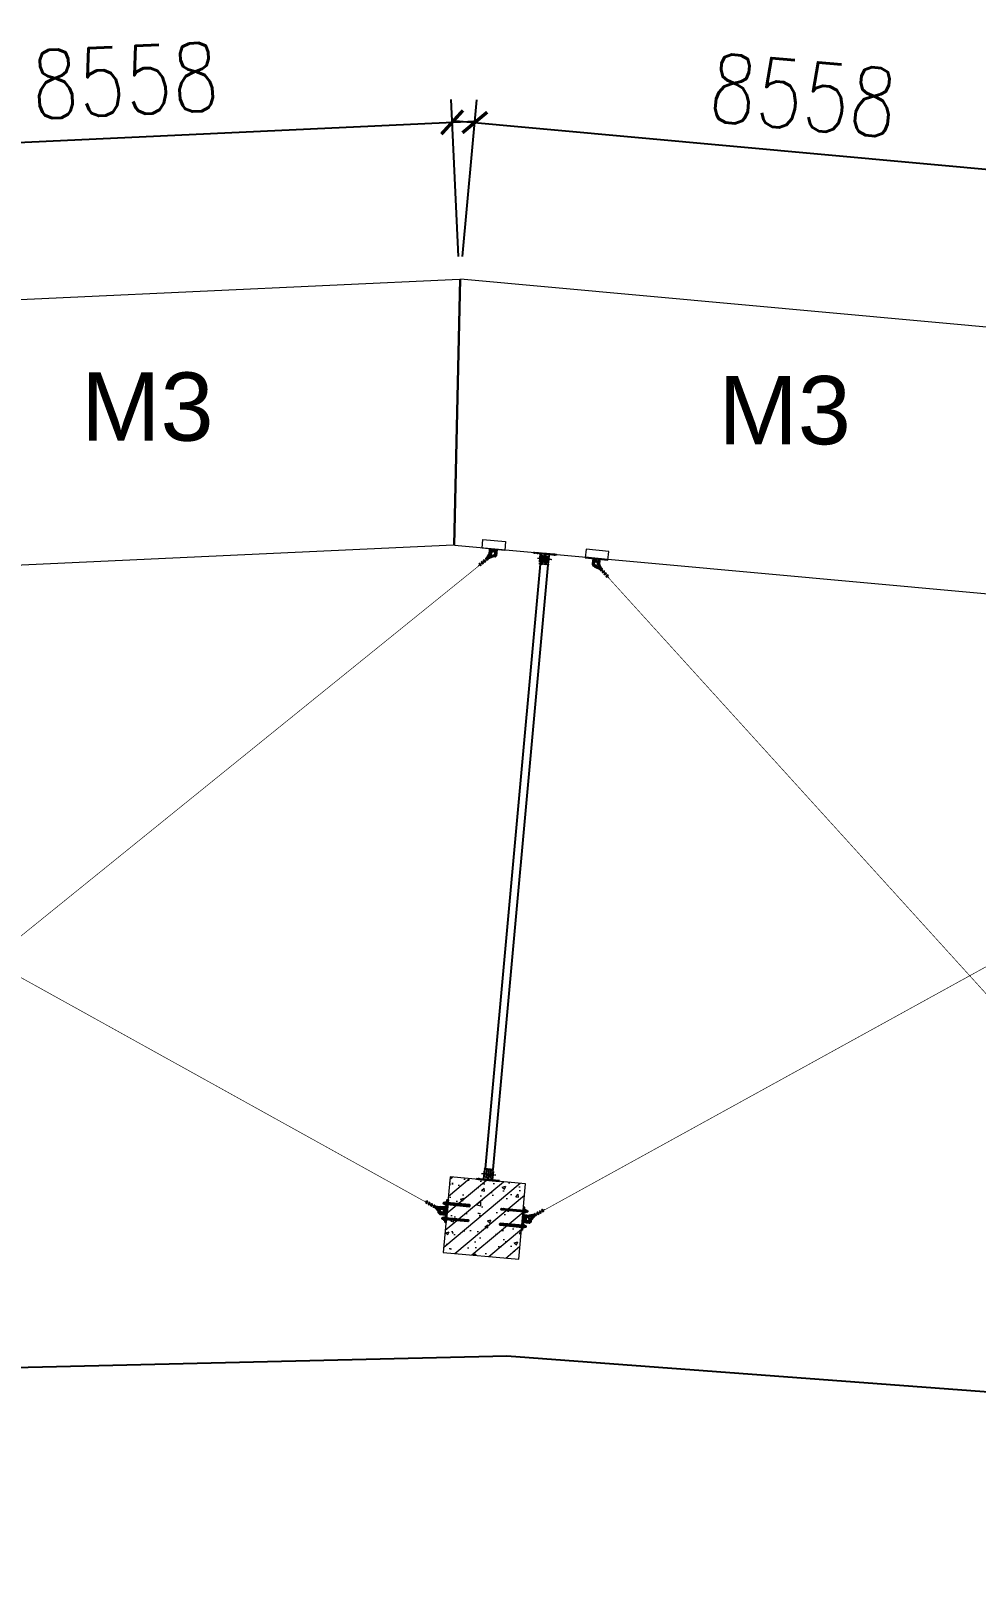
# Model space of a CAD drawing. Header units: millimetres. Extents: x 11827 to 862553, y 15071 to 134256.
# Drawn here: x 296553 to 309011, y 69347 to 89763 of the extents above; entities that cross this region are included whole.
import ezdxf

# ---------------------------------------------------------------- set-up
doc = ezdxf.new("R2010")
doc.units = ezdxf.units.MM
for name, pattern in [('CENTER', [2, 1.25, -0.25, 0.25, -0.25]), ('DASHDOT2', [12.7, 6.35, -3.175, 0, -3.175]), ('DASHED2', [9.525, 6.35, -3.175])]:
    doc.linetypes.add(name, pattern=pattern)
for name, color, linetype in [('BS-Annectent', 115, 'Continuous'), ('HR-dimension', 9, 'Continuous'), ('STEEL', 34, 'Continuous')]:
    doc.layers.add(name, color=color, linetype=linetype)
for name, color, linetype, lineweight in [('扣板', 7, 'Continuous', 9), ('文字标注', 220, 'Continuous', 18), ('结构', 52, 'Continuous', 18), ('铝主梁', 3, 'Continuous', 9)]:
    doc.layers.add(name, color=color, linetype=linetype, lineweight=lineweight)
doc.styles.add('HZTXT', font='txtw.shx', dxfattribs={"width": 0.8, "bigfont": 'hztxtw.shx'})
doc.styles.get("Standard").update_dxf_attribs({"font": 'arial.ttf'})
doc.dimstyles.new('DIM-300', dxfattribs={"dimscale": 300, "dimtxt": 3, "dimasz": 1, "dimexe": 1, "dimexo": 1, "dimgap": 1, "dimtad": 1, "dimdec": 0, "dimdsep": 46, "dimtxsty": 'HZTXT', "dimblk": 'ARCHTICK', "dimcen": 0, "dimdle": 1, "dimclrd": 9, "dimclre": 9, "dimclrt": 2, "dimadec": 1, "dimazin": 0, "dimtfac": 1, "dimtdec": 0, "dimtix": 1, "dimtmove": 2, "dimatfit": 3, "dimldrblk": 'ARCHTICK', "dimfxl": 10, "dimtolj": 1, "dimtzin": 0, "dimarcsym": 1})
pattern_1 = [(322.3042363, (-182477.9547, -50528.7565), (6.337899573, -0.8851938), [7.9375, -1.5875, 0, -1.5875])]
pattern_2 = [(322.3042363, (-55311.4466, 178520.0052), (6.337899573, -0.8851938), [7.9375, -1.5875, 0, -1.5875])]

# ---------------------------------------------------------------- blocks, each defined once
blk = doc.blocks.new('thwerg')
at = {"color": 252, "linetype": 'Continuous', "elevation": -32017, "flags": 128}
blk.add_lwpolyline([(106933, -30769), (107635, -30369), (114725, -28078), (119240, -25868), (122867, -24992), (126369, -24863), (131244, -25695), (140044, -24946), (146723, -24787), (160192, -25793), (172447, -28232), (182746, -30446)], dxfattribs=at)
blk = doc.blocks.new('_ArchTick')
at = {"color": 0, "linetype": 'ByBlock', "lineweight": 100, "const_width": 0.15}
blk.add_lwpolyline([(-0.5, -0.5), (0.5, 0.5)], dxfattribs=at)
blk = doc.blocks.new('*D721')
at = {"color": 9, "lineweight": -2, "transparency": 16777216}
for p, q in [((302187, 86792), (302091, 88858)), ((293256, 88148), (302404, 88573)), ((293638, 86395), (293542, 88461))]:
    blk.add_line(p, q, dxfattribs=at)
at = {"layer": 'Defpoints', "color": 0, "transparency": 16777216}
for p in [(302105, 88559), (302201, 86493, 29521), (293652, 86096, 29521)]:
    blk.add_point(p, dxfattribs=at)
at = {"color": 9, "lineweight": -2, "transparency": 16777216, "xscale": 300, "yscale": 300, "zscale": 300}
for p, rotation in [((302105, 88559), 2.658468576705857), ((293556, 88162), 182.6584685767059)]:
    blk.add_blockref('_ArchTick', p, dxfattribs=dict(at, rotation=rotation))
at = {"color": 2, "transparency": 16777216, "insert": (297796, 89109), "char_height": 900, "attachment_point": 5, "rotation": 2.6585, "style": 'HZTXT'}
blk.add_mtext('\\A1;8558', dxfattribs=at)
blk = doc.blocks.new('*D722')
at = {"color": 9, "lineweight": -2, "transparency": 16777216}
for p, q in [((302243, 86791), (302431, 88856)), ((302105, 88584), (311225, 87751)), ((310765, 86012), (310954, 88077))]:
    blk.add_line(p, q, dxfattribs=at)
at = {"layer": 'Defpoints', "color": 0, "transparency": 16777216}
for p in [(310927, 87778), (302215, 86492, 29521), (310738, 85714, 29521)]:
    blk.add_point(p, dxfattribs=at)
at = {"color": 9, "lineweight": -2, "transparency": 16777216, "xscale": 300, "yscale": 300, "zscale": 300}
for p, rotation in [((302404, 88557), 174.7794941459096), ((310927, 87778), 354.7794941459096)]:
    blk.add_blockref('_ArchTick', p, dxfattribs=dict(at, rotation=rotation))
at = {"color": 2, "transparency": 16777216, "insert": (306734, 88914), "char_height": 900, "attachment_point": 5, "rotation": 354.7795, "style": 'HZTXT'}
blk.add_mtext('\\A1;8558', dxfattribs=at)
blk = doc.blocks.new('*U1478')
at = {"layer": '结构'}
h = blk.add_hatch(dxfattribs=at)
h.set_pattern_fill('ANSI36', color=252, angle=-82.6958)
h.set_pattern_definition(pattern_1)
h.paths.add_polyline_path([(-129, 51), (-150, 49), (-148, 37), (-127, 39)])
h.paths.add_polyline_path([(109, 82), (-111, 54), (-109, 42), (111, 70)])
h.paths.add_polyline_path([(148, 87), (127, 84), (129, 72), (150, 75)])
h.paths.add_polyline_path([(62, 64), (50, 62), (56, 15), (68, 17)])
h.paths.add_polyline_path([(73, -19), (61, -20), (64, -47), (76, -45)])
h.paths.add_polyline_path([(7, 56), (-5, 55), (1, 8), (13, 10)])
h.paths.add_polyline_path([(17, -26), (5, -27), (9, -54), (21, -53)])
h.paths.add_polyline_path([(-49, 49), (-61, 48), (-55, 1), (-43, 3)])
h.paths.add_polyline_path([(-38, -33), (-50, -34), (-47, -61), (-35, -60)])
h = blk.add_hatch(dxfattribs=at)
h.set_pattern_fill('ANSI36', color=252, angle=-82.6958)
h.set_pattern_definition(pattern_2)
h.paths.add_polyline_path([(39, 13), (36, 40), (24, 39), (27, 12)])
h.paths.add_polyline_path([(49, -64), (44, -22), (32, -24), (37, -66)])
h.paths.add_polyline_path([(77, -73), (76, -61), (-43, -76), (-42, -88)])
h.paths.add_polyline_path([(-5, -71), (-10, -29), (-22, -31), (-16, -72)])
h.paths.add_polyline_path([(-14, 6), (-18, 33), (-30, 32), (-26, 5)])
at = {"layer": '文字标注', "color": 1, "linetype": 'CENTER', "ltscale": 2}
for points in [[(-129, 51), (-111, 54), (-109, 42), (-127, 39)], [(-38, -33), (-50, -34), (-55, 1), (-43, 3)], [(-10, -29), (-22, -31), (-26, 5), (-14, 6)], [(17, -26), (5, -27), (1, 8), (13, 10)], [(44, -22), (32, -24), (27, 12), (39, 13)], [(61, -20), (73, -19), (68, 17), (56, 15)], [(127, 84), (109, 82), (111, 70), (129, 72)]]:
    blk.add_lwpolyline(points, close=True, dxfattribs=at)
for points in [[(-118, 36), (-119, 47), (-120, 57)], [(106, 4), (-84, -21)], [(120, 66), (119, 78), (118, 88)], [(74, 0), (-56, -17)]]:
    blk.add_lwpolyline(points, dxfattribs=at)
at = {"layer": '结构'}
for points in [[(-150, 49), (148, 87), (150, 75), (-148, 37), (-150, 49)], [(-49, 49), (-35, -60), (-47, -61), (-61, 48), (-49, 49)], [(-18, 33), (-5, -71), (-16, -72), (-30, 32), (-18, 33)], [(7, 56), (21, -53), (9, -54), (-5, 55), (7, 56)], [(36, 40), (49, -64), (37, -66), (24, 39), (36, 40)], [(50, 62), (64, -47), (76, -45), (62, 64), (50, 62)]]:
    blk.add_lwpolyline(points, dxfattribs=at)
blk.add_lwpolyline([(-43, -76), (76, -61), (77, -73), (-42, -88)], close=True, dxfattribs=at)
blk = doc.blocks.new('*U1479')
at = {"color": 0, "linetype": 'ByBlock', "lineweight": -2, "transparency": 16777216}
blk.add_blockref('*U1478', (0, 0), dxfattribs=at)
blk = doc.blocks.new('*U1480')
at = {"layer": '结构'}
h = blk.add_hatch(dxfattribs=at)
h.set_pattern_fill('ANSI36', color=252, angle=-82.6958)
h.set_pattern_definition(pattern_1)
h.paths.add_polyline_path([(-129, 51), (-150, 49), (-148, 37), (-127, 39)])
h.paths.add_polyline_path([(109, 82), (-111, 54), (-109, 42), (111, 70)])
h.paths.add_polyline_path([(148, 87), (127, 84), (129, 72), (150, 75)])
h.paths.add_polyline_path([(62, 64), (50, 62), (56, 15), (68, 17)])
h.paths.add_polyline_path([(73, -19), (61, -20), (64, -47), (76, -45)])
h.paths.add_polyline_path([(7, 56), (-5, 55), (1, 8), (13, 10)])
h.paths.add_polyline_path([(17, -26), (5, -27), (9, -54), (21, -53)])
h.paths.add_polyline_path([(-49, 49), (-61, 48), (-55, 1), (-43, 3)])
h.paths.add_polyline_path([(-38, -33), (-50, -34), (-47, -61), (-35, -60)])
h = blk.add_hatch(dxfattribs=at)
h.set_pattern_fill('ANSI36', color=252, angle=-82.6958)
h.set_pattern_definition(pattern_2)
h.paths.add_polyline_path([(39, 13), (36, 40), (24, 39), (27, 12)])
h.paths.add_polyline_path([(49, -64), (44, -22), (32, -24), (37, -66)])
h.paths.add_polyline_path([(77, -73), (76, -61), (-43, -76), (-42, -88)])
h.paths.add_polyline_path([(-5, -71), (-10, -29), (-22, -31), (-16, -72)])
h.paths.add_polyline_path([(-14, 6), (-18, 33), (-30, 32), (-26, 5)])
at = {"layer": '文字标注', "color": 1, "linetype": 'CENTER', "ltscale": 2}
for points in [[(-129, 51), (-111, 54), (-109, 42), (-127, 39)], [(-38, -33), (-50, -34), (-55, 1), (-43, 3)], [(-10, -29), (-22, -31), (-26, 5), (-14, 6)], [(17, -26), (5, -27), (1, 8), (13, 10)], [(44, -22), (32, -24), (27, 12), (39, 13)], [(61, -20), (73, -19), (68, 17), (56, 15)], [(127, 84), (109, 82), (111, 70), (129, 72)]]:
    blk.add_lwpolyline(points, close=True, dxfattribs=at)
for points in [[(-118, 36), (-119, 47), (-120, 57)], [(106, 4), (-84, -21)], [(120, 66), (119, 78), (118, 88)], [(74, 0), (-56, -17)]]:
    blk.add_lwpolyline(points, dxfattribs=at)
at = {"layer": '结构'}
for points in [[(-150, 49), (148, 87), (150, 75), (-148, 37), (-150, 49)], [(-49, 49), (-35, -60), (-47, -61), (-61, 48), (-49, 49)], [(-18, 33), (-5, -71), (-16, -72), (-30, 32), (-18, 33)], [(7, 56), (21, -53), (9, -54), (-5, 55), (7, 56)], [(36, 40), (49, -64), (37, -66), (24, 39), (36, 40)], [(50, 62), (64, -47), (76, -45), (62, 64), (50, 62)]]:
    blk.add_lwpolyline(points, dxfattribs=at)
blk.add_lwpolyline([(-43, -76), (76, -61), (77, -73), (-42, -88)], close=True, dxfattribs=at)
blk = doc.blocks.new('*U1477')
at = {"color": 0, "linetype": 'ByBlock', "lineweight": -2, "transparency": 16777216}
blk.add_blockref('*U1480', (0, 0), dxfattribs=at)
blk = doc.blocks.new('*U1458')
for points in [[(-42, 4000), (-42, -4000)], [(58, 4000), (58, -4000)]]:
    blk.add_lwpolyline(points)
at = {"rotation": 352.6957637374326}
blk.add_blockref('*U1477', (0, 4082), dxfattribs=at)
at = {"xscale": -1, "rotation": 187.3042362625675}
blk.add_blockref('*U1479', (0, -4082), dxfattribs=at)
blk = doc.blocks.new('*U1459')
at = {"color": 0, "linetype": 'ByBlock', "lineweight": -2, "transparency": 16777216}
blk.add_blockref('*U1458', (0, 0), dxfattribs=at)
blk = doc.blocks.new('*U1460')
at = {"layer": '结构'}
h = blk.add_hatch(dxfattribs=at)
h.set_pattern_fill('ANSI31', color=256, scale=50)
h.set_pattern_definition([(45, (-68008.16, -15146.68), (-112.2532, 112.2532), [])])
h.paths.add_polyline_path([(500, 500), (-500, 500), (-500, -500), (500, -500)])
h = blk.add_hatch(dxfattribs=at)
h.set_pattern_fill('AR-CONC', color=256, scale=2.5)
h.set_pattern_definition([(50, (-68008.16, -15146.68), (455.4617, -39.8477), [47.625, -523.875]), (355, (-68008.16, -15146.7), (-88.1086, 477.642), [38.1, -419.1015]), (100.45144, (-67970.2, -15150), (367.353, 437.7944), [40.475, -445.2256]), (46.1842, (-68008.16, -15019.7), (677.6976, -105.106), [71.4375, -785.8125]), (96.6356, (-67951.7, -15028.44), (593.5103, 618.5653), [60.7126, -667.839]), (351.1842, (-68008.16, -15019.7), (593.51, 618.565), [57.15, -628.649]), (21, (-67944.66, -15051.43), (379.036, -255.663), [47.625, -523.875]), (326, (-67944.66, -15051.43), (154.505, 460.47), [38.1, -419.1]), (71.45144, (-67913.07, -15072.74), (533.541, 204.807), [40.475, -445.2248]), (37.5, (-68008.16, -15146.68), (7.7215, 211.3876), [0, -414.02, 0, -425.45, 0, -420.6875]), (7.5, (-68008.16, -15146.68), (167.04916, 250.45144), [0, -242.57, 0, -404.495, 0, -160.3375]), (327.5, (-68149.76, -15146.68), (338.9765, -14.32186), [0, -158.75, 0, -495.3, 0, -657.225]), (317.5, (-68213.26, -15146.68), (370.323, 63.5662), [0, -206.375, 0, -328.93, 0, -466.725])])
h.paths.add_polyline_path([(500, 500), (-500, 500), (-500, -500), (500, -500)])
blk.add_lwpolyline([(-500, 500), (-500, -500), (500, -500), (500, 500), (-500, 500)], dxfattribs=at)
blk = doc.blocks.new('*U1441')
at = {"color": 0, "linetype": 'ByBlock', "lineweight": -2, "transparency": 16777216}
blk.add_blockref('*U1460', (0, 0), dxfattribs=at)
blk = doc.blocks.new('A$C97f6d51a')
at = {"color": 1, "linetype": 'DASHDOT2'}
blk.add_line((0, 313), (0, -47), dxfattribs=at)
at = {"layer": 'BS-Annectent'}
for p, q in [((-9, 282), (-9, 282)), ((-9, 281), (-9, 282)), ((-9, 282), (-9, 282)), ((-9, 279), (-8, 279)), ((-8, 278), (-9, 279)), ((-9, 279), (-8, 278)), ((-9, 275), (-7, 276)), ((-6, 274), (-9, 275)), ((-9, 275), (-7, 275)), ((-9, 272), (-6, 274)), ((-6, 270), (-9, 272)), ((-9, 272), (-4, 272)), ((-9, 269), (9, 268)), ((-9, 266), (9, 265)), ((-9, 263), (9, 262)), ((-9, 260), (9, 258)), ((-9, 257), (9, 255)), ((-9, 253), (9, 252)), ((-9, 250), (9, 249)), ((-9, 247), (9, 246)), ((-9, 244), (9, 243)), ((-9, 241), (9, 240)), ((-9, 238), (9, 236)), ((-9, 235), (9, 233)), ((-9, 231), (9, 230)), ((-9, 228), (9, 227)), ((-9, 225), (9, 224)), ((-9, 222), (9, 221)), ((-9, 219), (9, 218)), ((-9, 216), (9, 215)), ((-9, 213), (9, 211)), ((-9, 209), (9, 208)), ((-9, 206), (9, 205)), ((-6, 274), (-6, 274)), ((-6, 274), (-6, 274)), ((-6, 274), (-6, 274)), ((-6, 274), (-6, 274)), ((-6, 274), (-6, 274)), ((6, 270), (-6, 270)), ((4, 271), (9, 271)), ((6, 273), (5, 273)), ((6, 273), (5, 273)), ((6, 273), (9, 274)), ((6, 274), (9, 274)), ((9, 271), (6, 273)), ((6, 270), (9, 271)), ((7, 276), (9, 277)), ((9, 274), (7, 275)), ((9, 277), (8, 278)), ((8, 277), (9, 277)), ((9, 280), (9, 281)), ((9, 280), (9, 280)), ((9, 280), (9, 280)), ((-10, 6), (9, 4)), ((-10, 2), (-6, 4)), ((-6, 1), (-10, 2)), ((-10, 2), (9, 1)), ((-9, 203), (9, 202)), ((-9, 200), (9, 199)), ((-9, 197), (9, 196)), ((-9, 194), (9, 193)), ((-9, 191), (9, 189)), ((-9, 188), (9, 186)), ((-9, 184), (9, 183)), ((-9, 181), (9, 180)), ((-9, 178), (9, 177)), ((-9, 175), (9, 174)), ((-9, 172), (9, 171)), ((-9, 169), (9, 167)), ((-9, 166), (9, 164)), ((-9, 162), (9, 161)), ((-9, 159), (9, 158)), ((-9, 156), (9, 155)), ((-9, 153), (9, 152)), ((-9, 150), (9, 149)), ((-9, 147), (9, 146)), ((-9, 144), (9, 142)), ((-9, 140), (9, 139)), ((-9, 137), (9, 136)), ((-9, 134), (9, 133)), ((-9, 131), (9, 130)), ((-9, 128), (9, 127)), ((-9, 125), (9, 124)), ((-9, 122), (9, 120)), ((-9, 119), (9, 117)), ((-9, 115), (9, 114)), ((-9, 112), (9, 111)), ((-9, 109), (9, 108)), ((-9, 106), (9, 105)), ((-9, 103), (9, 102)), ((-9, 100), (9, 98)), ((-9, 97), (9, 95)), ((-9, 93), (9, 92)), ((-9, 90), (9, 89)), ((-9, 87), (9, 86)), ((-9, 84), (9, 83)), ((-9, 81), (9, 80)), ((-9, 78), (9, 76)), ((-9, 75), (9, 73)), ((-9, 71), (9, 70)), ((-9, 68), (9, 67)), ((-9, 65), (9, 64)), ((-9, 62), (9, 61)), ((-9, 59), (9, 58)), ((-9, 56), (9, 55)), ((-9, 53), (9, 51)), ((-9, 49), (9, 48)), ((-9, 46), (9, 45)), ((-9, 43), (9, 42)), ((-9, 40), (9, 39)), ((-9, 37), (9, 36)), ((-9, 34), (9, 33)), ((-9, 31), (9, 29)), ((-9, 28), (9, 26)), ((-9, 24), (9, 23)), ((-9, 21), (9, 20)), ((-9, 18), (9, 17)), ((-9, 15), (9, 14)), ((-9, 12), (9, 11)), ((-9, 9), (9, 7)), ((-8, 0), (-6, 1)), ((6, 147), (-6, 148)), ((6, 116), (-6, 117)), ((6, 3), (-6, 4)), ((2, 0), (-6, 1)), ((6, 147), (9, 149)), ((9, 1), (6, 3)), ((7, 0), (9, 1)), ((-16, -24), (-16, -11)), ((12, -9), (-12, -9)), ((12, -27), (-12, -27)), ((-9, -29), (-6, -28)), ((-6, -31), (-9, -29)), ((9, -30), (-9, -29)), ((-9, -32), (-6, -31)), ((-6, -34), (-9, -32)), ((9, -33), (-9, -32)), ((-9, -35), (-6, -34)), ((-6, -37), (-9, -35)), ((9, -37), (-9, -35)), ((-9, -38), (-6, -37)), ((-6, -40), (-9, -38)), ((9, -40), (-9, -38)), ((-8, -24), (-8, -11)), ((-6, -28), (-8, -27)), ((-7, -40), (-7, -43)), ((6, -29), (-6, -28)), ((6, -29), (-6, -28)), ((6, -32), (-6, -31)), ((6, -32), (-6, -31)), ((6, -35), (-6, -34)), ((6, -38), (-6, -37)), ((6, -38), (-6, -37)), ((6, -41), (-6, -40)), ((-5, -44), (5, -44)), ((-4, -40), (-4, -43)), ((-2, -9), (0, -4)), ((9, -27), (-1, -27)), ((0, -9), (2, -4)), ((4, -41), (4, -43)), ((6, -29), (9, -27)), ((9, -30), (6, -29)), ((6, -32), (9, -30)), ((9, -33), (6, -32)), ((6, -35), (9, -33)), ((9, -37), (6, -35)), ((6, -38), (9, -37)), ((9, -40), (6, -38)), ((6, -41), (9, -40)), ((7, -41), (7, -43)), ((8, -24), (8, -11)), ((9, -27), (8, -27)), ((16, -24), (16, -11))]:
    blk.add_line(p, q, dxfattribs=at)
blk.add_lwpolyline([(10, 0), (10, 300), (0, 306), (-10, 300), (-10, 0)], dxfattribs=at)
for points in [[(-19, -4), (-19, 0), (19, 0), (19, -4)], [(-15, -9), (15, -9), (15, -4), (-15, -4)]]:
    blk.add_lwpolyline(points, close=True, dxfattribs=at)
for points in [[(16, -11, 0.612824), (8, -11, 0.305874), (-8, -11, 0.612824), (-16, -11)], [(16, -24, -0.612824), (8, -24, -0.305874), (-8, -24, -0.612824), (-16, -24)], [(-7, -43, 0.516475), (-4, -43, 0.258238), (4, -43, 0.516475), (7, -43)]]:
    blk.add_lwpolyline(points, format="xyb", dxfattribs=at)
blk = doc.blocks.new('A$Ce460a15a')
at = {"layer": 'STEEL', "color": 22}
for points in [[(12, 150), (12, -150), (0, -150), (0, 150)], [(92, -50), (112, -30), (112, 30), (92, 50), (12, 50), (12, -50)], [(52, 35), (12, 35), (12, 25), (52, 25)], [(52, -35), (12, -35), (12, -25), (52, -25)]]:
    blk.add_lwpolyline(points, close=True, dxfattribs=at)
blk.add_circle((67, 0), 25, dxfattribs=at)
at = {"layer": 'HR-dimension', "xscale": -1, "rotation": 90}
blk.add_blockref('A$C97f6d51a', (12, 100), dxfattribs=at)
at = {"layer": 'HR-dimension', "rotation": 90.00000000000001}
blk.add_blockref('A$C97f6d51a', (12, -100), dxfattribs=at)
blk = doc.blocks.new('支座')
at = {"layer": '扣板', "color": 7}
blk.add_line((13512, 4747, 0), (13512, 5047, 0), dxfattribs=at)
at = {"layer": '扣板', "color": 7, "elevation": 0}
for points in [[(13405, 4747), (13405, 5047), (13520, 5047), (13520, 4747)], [(13600, 4947), (13620, 4927), (13620, 4867), (13600, 4847), (13520, 4847), (13520, 4947)], [(13560, 4932), (13520, 4932), (13520, 4922), (13560, 4922)], [(13560, 4862), (13520, 4862), (13520, 4872), (13560, 4872)]]:
    blk.add_lwpolyline(points, close=True, dxfattribs=at)
at = {"layer": '扣板', "color": 7}
blk.add_circle((13575, 4897, 0), 25, dxfattribs=at)
blk = doc.blocks.new('*U1397')
at = {"color": 7, "linetype": 'Continuous', "lineweight": 15}
for p, q in [((-9, 9), (-10, 8)), ((-10, 8), (-10, 1)), ((-10, 1), (-9, 0)), ((-9, 9), (9, 9)), ((-9, 0), (9, 0)), ((-5, 8), (-5, 1)), ((5, 8), (5, 1)), ((10, 8), (9, 9)), ((9, 0), (10, 1)), ((10, 8), (10, 1))]:
    blk.add_line(p, q, dxfattribs=at)
for centre, start, end in [((0, -8), 72.4233, 107.5767), ((0, 17), 252.4233, 287.5767)]:
    blk.add_arc(centre, 17.2, start, end, dxfattribs=at)
for points, knots in [([(-10, 8), (-10, 9), (-9, 9), (-8, 9), (-7, 9), (-6, 9), (-6, 9), (-5, 8)], [0, 0, 0, 0, 0.264534, 0.399289, 0.53507, 0.765405, 1, 1, 1, 1]), ([(-5, 1), (-6, 1), (-6, 0), (-7, 0), (-8, 0), (-9, 0), (-10, 1), (-10, 1)], [0, 0, 0, 0, 0.264534, 0.399289, 0.53507, 0.765405, 1, 1, 1, 1]), ([(5, 8), (6, 9), (6, 9), (7, 9), (8, 9), (9, 9), (10, 9), (10, 8)], [0, 0, 0, 0, 0.264536, 0.399814, 0.535067, 0.765403, 1, 1, 1, 1]), ([(10, 1), (10, 1), (9, 0), (8, 0), (7, 0), (6, 0), (6, 1), (5, 1)], [0, 0, 0, 0, 0.264536, 0.399814, 0.535067, 0.765403, 1, 1, 1, 1])]:
    blk.add_open_spline(points, degree=3, knots=knots, dxfattribs=at)
blk = doc.blocks.new('A$C72EA2C7E')
blk.add_line((-8, -6), (8, -6))
at = {"color": 7, "linetype": 'Continuous', "lineweight": 15}
for p, q in [((-5, -40), (-5, -6)), ((-4, -41), (-5, -40)), ((5, -40), (-5, -40)), ((-4, -41), (5, -41)), ((5, -6), (5, -40)), ((5, -40), (5, -41))]:
    blk.add_line(p, q, dxfattribs=at)
at = {"color": 7, "linetype": 'Continuous', "lineweight": 0}
for p, q in [((-4, -41), (-4, -6)), ((5, -41), (5, -6))]:
    blk.add_line(p, q, dxfattribs=at)
blk.add_arc((0, -8), 8, 17.4862, 162.5138)
at = {"extrusion": (0, 0, -1), "xscale": 0.9999974999999999, "yscale": 0.9999974999999999, "zscale": -0.9999974999999999}
blk.add_blockref('*U1397', (0, -39), dxfattribs=at)

msp = doc.modelspace()

# ---------------------------------------------------------------- hatches: boundary and pattern name
h = msp.add_hatch(color=1)
h.dxf.hatch_style = 1
h.paths.add_polyline_path([(302563.82, 82815.04), (302611.42, 82899.56, -1.40625776), (302661.46, 82839.7), (302573.78, 82803.77)])
h.paths.add_polyline_path([(302595.23, 82824.66), (302596.46, 82821.39), (302658.64, 82846.87, 1.40625776), (302618.07, 82895.69), (302584.11, 82835.37), (302578.52, 82817.81)], flags=16)
h = msp.add_hatch()
h.set_pattern_fill('ANSI38', color=253, scale=0.7, angle=-143.514615)
h.set_pattern_definition([(261.4853852, (488680.732, -245842.898), (2.19800389, -0.329067087), []), (351.4853852, (488680.732, -245842.898), (4.725074868, 1.539869717), [5.55625, -3.33375])])
h.paths.add_polyline_path([(302590.06, 82832.25), (302584.11, 82835.37), (302617.08, 82893.92, -1.45211122), (302658.64, 82846.87), (302596.46, 82821.39), (302595.23, 82824.66), (302594.1, 82827.68), (302656.28, 82853.16, 1.45211122), (302623.03, 82890.8)])
h = msp.add_hatch(color=1)
h.dxf.hatch_style = 1
h.paths.add_polyline_path([(304075.12, 82675.04), (304034.73, 82760.76, 1.44752794), (303979.53, 82706.71), (304064.38, 82664.52)])
h.paths.add_polyline_path([(304060.39, 82680.03), (304059.7, 82679.35), (304044.49, 82686.92), (304043.03, 82683.74), (303982.86, 82713.66, -1.45211122), (304027.72, 82757.58), (304056.36, 82696.79), (304053.15, 82695.39)], flags=16)
h = msp.add_hatch()
h.set_pattern_fill('ANSI38', color=253, scale=0.7, angle=-230.571891)
h.set_pattern_definition([(174.4281087, (3990.9448, -140546.2015), (-0.215792838, -2.211999028), []), (264.4281087, (3990.9448, -140546.2015), (1.780413353, -4.639790894), [5.55625, -3.33375])])
h.paths.add_polyline_path([(304050.2, 82694.11), (304056.36, 82696.79), (304027.72, 82757.58, 1.45211122), (303982.86, 82713.66), (304043.03, 82683.74), (304044.49, 82686.92), (304045.84, 82689.84), (303985.67, 82719.76, -1.45211122), (304021.56, 82754.9)])
h = msp.add_hatch(color=1)
h.dxf.hatch_style = 1
h.paths.add_polyline_path([(301880.37, 74273.34), (301976.51, 74260.38, -1.40625776), (301939.4, 74191.75), (301873.58, 74259.92)])
h.paths.add_polyline_path([(301900.93, 74247.72), (301898.34, 74245.36), (301945.02, 74197.02, 1.40625776), (301975.37, 74252.77), (301906.77, 74262.01), (301888.39, 74260.71)], flags=16)
h = msp.add_hatch()
h.set_pattern_fill('ANSI38', color=253, scale=0.7, angle=-211.805965)
h.set_pattern_definition([(193.19403514, (65374.1588, -220209.8587), (0.507284543, -2.163831935), []), (283.19403514, (65374.1588, -220209.8587), (3.17840102, -3.820379327), [5.55625, -3.33375])])
h.paths.add_polyline_path([(301906.07, 74255.33), (301906.77, 74262.01), (301973.36, 74253.04, -1.45211122), (301945.02, 74197.02), (301898.34, 74245.36), (301900.93, 74247.72), (301903.32, 74249.88), (301949.99, 74201.54, 1.45211122), (301972.67, 74246.35)])
h = msp.add_hatch(color=1)
h.dxf.hatch_style = 1
h.paths.add_polyline_path([(303188.54, 74164.96), (303095.95, 74144.81, 1.44752794), (303136.24, 74078.9), (303196.38, 74152.13)])
h.paths.add_polyline_path([(303180.37, 74151.72), (303180.88, 74150.9), (303170.1, 74137.77), (303172.87, 74135.63), (303130.22, 74083.7, -1.45211122), (303097.47, 74137.26), (303163.14, 74151.55), (303163.78, 74148.11)], flags=16)
h = msp.add_hatch()
h.set_pattern_fill('ANSI38', color=253, scale=0.7, angle=-153.523189)
h.set_pattern_definition([(251.4768111, (453475.5476, -268314.3114), (2.107363737, -0.706062555), []), (341.4768111, (453475.5476, -268314.3114), (4.920790028, 0.695238626), [5.55625, -3.33375])])
h.paths.add_polyline_path([(303164.37, 74144.94), (303163.14, 74151.55), (303097.47, 74137.26, 1.45211122), (303130.22, 74083.7), (303172.87, 74135.63), (303170.1, 74137.77), (303167.55, 74139.74), (303124.9, 74087.81, -1.45211122), (303098.7, 74130.66)])

# ---------------------------------------------------------------- linework, layer by layer
at = {"color": 1, "linetype": 'DASHED2'}
for p, q in [((302678.45, 82892.49, 29521), (302664.55, 82908.23, 29521)), ((303963.18, 82759.99, 29521), (303976.19, 82772.72, 29521)), ((301994.73, 74195.49, 29521), (302004.21, 74214.23, 29521)), ((303080.66, 74074.9), (303071.17, 74090.43))]:
    msp.add_line(p, q, dxfattribs=at)
for p, q in [((304062.58, 82670.1, 29521), (304071.84, 82672.14, 29521)), ((303190.54, 74151.63), (303190.63, 74161.11))]:
    msp.add_line(p, q)
at = {"color": 1, "elevation": 29521}
for points in [[(302563.82, 82815.04), (302610.32, 82897.61, -1.44752794), (302661.46, 82839.7), (302573.78, 82803.77)], [(302595.23, 82824.66), (302579.52, 82818.22), (302578.88, 82818.95), (302587.21, 82833.75), (302584.11, 82835.37), (302617.08, 82893.92, -1.45211122), (302658.64, 82846.87), (302596.46, 82821.39)], [(304075.12, 82675.04), (304034.73, 82760.76, 1.44752794), (303979.53, 82706.71), (304064.38, 82664.52)], [(304044.49, 82686.92), (304059.7, 82679.35), (304060.39, 82680.03), (304053.15, 82695.39), (304056.36, 82696.79), (304027.72, 82757.58, 1.45211122), (303982.86, 82713.66), (304043.03, 82683.74)], [(301880.37, 74273.34), (301974.28, 74260.68, -1.44752794), (301939.4, 74191.75), (301873.58, 74259.92)], [(301900.93, 74247.72), (301889.14, 74259.94), (301889.57, 74260.8), (301906.4, 74258.53), (301906.77, 74262.01), (301973.36, 74253.04, -1.45211122), (301945.02, 74197.02), (301898.34, 74245.36)]]:
    msp.add_lwpolyline(points, format="xyb", close=True, dxfattribs=at)
at = {"elevation": 29521}
for points in [[(302566.88, 82811.91), (302614.01, 82895.6, -1.44984864), (302659.92, 82843.61), (302575.97, 82809.21)], [(302584.11, 82835.37), (302617.08, 82893.92, -1.45211122), (302658.64, 82846.87), (302596.46, 82821.39)], [(302584.11, 82835.37), (302617.08, 82893.92, -1.45211122), (302658.64, 82846.87), (302596.46, 82821.39)], [(304071.84, 82672.14), (304030.91, 82759.02, 1.44984864), (303981.35, 82710.5), (304062.58, 82670.1)], [(304056.36, 82696.79), (304027.72, 82757.58, 1.45211122), (303982.86, 82713.66), (304043.03, 82683.74)], [(304056.36, 82696.79), (304027.72, 82757.58, 1.45211122), (303982.86, 82713.66), (304043.03, 82683.74)], [(301878.59, 74269.34), (301973.78, 74256.51, -1.44984864), (301942.46, 74194.63), (301879.45, 74259.89)], [(301906.77, 74262.01), (301973.36, 74253.04, -1.45211122), (301945.02, 74197.02), (301898.34, 74245.36)], [(301906.77, 74262.01), (301973.36, 74253.04, -1.45211122), (301945.02, 74197.02), (301898.34, 74245.36)]]:
    msp.add_lwpolyline(points, format="xyb", dxfattribs=at)
for points in [[(302594.1, 82827.68), (302656.28, 82853.16, 1.45211122), (302623.03, 82890.8), (302590.06, 82832.25), (302584.11, 82835.37), (302617.08, 82893.92, -1.45211122), (302658.64, 82846.87), (302596.46, 82821.39)], [(304045.84, 82689.84), (303985.67, 82719.76, -1.45211122), (304021.56, 82754.9), (304050.2, 82694.11), (304056.36, 82696.79), (304027.72, 82757.58, 1.45211122), (303982.86, 82713.66), (304043.03, 82683.74)], [(301903.32, 74249.88), (301949.99, 74201.54, 1.45211122), (301972.67, 74246.35), (301906.07, 74255.33), (301906.77, 74262.01), (301973.36, 74253.04, -1.45211122), (301945.02, 74197.02), (301898.34, 74245.36)]]:
    msp.add_lwpolyline(points, format="xyb", close=True, dxfattribs=at)
at = {"color": 252, "elevation": 29521}
for points in [[(302594.1, 82827.68), (302656.28, 82853.16, 1.45211122), (302623.03, 82890.8), (302590.06, 82832.25), (302584.11, 82835.37), (302617.08, 82893.92, -1.45211122), (302658.64, 82846.87), (302596.46, 82821.39)], [(304045.84, 82689.84), (303985.67, 82719.76, -1.45211122), (304021.56, 82754.9), (304050.2, 82694.11), (304056.36, 82696.79), (304027.72, 82757.58, 1.45211122), (303982.86, 82713.66), (304043.03, 82683.74)], [(301903.32, 74249.88), (301949.99, 74201.54, 1.45211122), (301972.67, 74246.35), (301906.07, 74255.33), (301906.77, 74262.01), (301973.36, 74253.04, -1.45211122), (301945.02, 74197.02), (301898.34, 74245.36)]]:
    msp.add_lwpolyline(points, format="xyb", close=True, dxfattribs=at)
at = {"color": 1, "const_width": 8.4, "elevation": 29521}
for points in [[(290557.02, 73094.05), (302584.2, 82816.47)], [(302578.35, 82822.04), (302446.62, 82716.16)], [(304061.38, 82671.33), (313384.79, 72401.98)], [(304066.4, 82677.7), (304173.93, 82558.21)], [(288807.72, 81507.48), (301889.24, 74254.94)], [(301892.25, 74262.43), (301745.15, 74345.66)]]:
    msp.add_lwpolyline(points, dxfattribs=at)
at = {"color": 1, "const_width": 8.4}
for points in [[(303189.07, 74150.73), (315436.64, 80894.93)], [(303183.99, 74157.05), (303324.54, 74235.07)]]:
    msp.add_lwpolyline(points, dxfattribs=at)
at = {"color": 1}
for points in [[(303188.54, 74164.96), (303095.95, 74144.81, 1.44752794), (303136.24, 74078.9), (303196.38, 74152.13)], [(303170.1, 74137.77), (303180.88, 74150.9), (303180.37, 74151.72), (303163.78, 74148.11), (303163.14, 74151.55), (303097.47, 74137.26, 1.45211122), (303130.22, 74083.7), (303172.87, 74135.63)]]:
    msp.add_lwpolyline(points, format="xyb", close=True, dxfattribs=at)
for points in [[(303190.63, 74161.11), (303096.78, 74140.69, 1.44984864), (303132.96, 74081.52), (303190.54, 74151.63)], [(303163.14, 74151.55), (303097.47, 74137.26, 1.45211122), (303130.22, 74083.7), (303172.87, 74135.63)], [(303163.14, 74151.55), (303097.47, 74137.26, 1.45211122), (303130.22, 74083.7), (303172.87, 74135.63)]]:
    msp.add_lwpolyline(points, format="xyb")
msp.add_lwpolyline([(303167.55, 74139.74), (303124.9, 74087.81, -1.45211122), (303098.7, 74130.66), (303164.37, 74144.94), (303163.14, 74151.55), (303097.47, 74137.26, 1.45211122), (303130.22, 74083.7), (303172.87, 74135.63)], format="xyb", close=True)
at = {"color": 252}
msp.add_lwpolyline([(303167.55, 74139.74), (303124.9, 74087.81, -1.45211122), (303098.7, 74130.66), (303164.37, 74144.94), (303163.14, 74151.55), (303097.47, 74137.26, 1.45211122), (303130.22, 74083.7), (303172.87, 74135.63)], format="xyb", close=True, dxfattribs=at)
at = {"layer": '铝主梁', "elevation": 29521}
for points in [[(293651.91, 86095.6), (302200.7, 86492.54), (302122.29, 82985.15), (294054.99, 82610.54), (293651.91, 86095.6)], [(302215.49, 86492.2), (302137.03, 82984.79), (310179.53, 82249.99), (310737.99, 85713.52), (302215.49, 86492.2)]]:
    msp.add_lwpolyline(points, dxfattribs=at)

# ---------------------------------------------------------------- block references
for name, p, rotation in [('*U1459', (302945.08, 78747.92, 29521), 354.7901076284724), ('支座', (299002.51, 96840.49, 29521), 264.7796914300135), ('*U1441', (302530.74, 74117.41, 29521), 354.7901076284746)]:
    msp.add_blockref(name, p, dxfattribs=dict(rotation=rotation))
at = {"xscale": -1, "rotation": 84.54385701156721}
msp.add_blockref('支座', (310168.39, 95797.15, 29521), dxfattribs=at)
for p, xscale, yscale, zscale, rotation in [((302465.15, 82741.68, 29521), 0.7, 0.7, 0.7, 39.01030843071359), ((302494.18, 82765.2, 29521), 0.7, 0.7, 0.7, 39.01030843071359), ((302522.22, 82787.92, 29521), 0.7, 0.7, 0.7, 39.01030843071359), ((302551.15, 82811.35, 29521), 0.7, 0.7, 0.7, 39.01030843071359), ((304083.89, 82670.86, 29521), 0.7, 0.7, 0.7, 311.9530319572202), ((304108.87, 82643.07, 29521), 0.7, 0.7, 0.7, 311.9530319572202), ((304133, 82616.23, 29521), 0.7, 0.7, 0.7, 311.9530319572202), ((304157.89, 82588.54, 29521), 0.7, 0.7, 0.7, 311.9530319572202), ((301775.72, 74337.88, 29521), 0.7, 0.7, 0.7, 330.7189583982613), ((301808.3, 74319.61, 29521), 0.7, 0.7, 0.7, 330.7189583982613), ((301839.79, 74301.96, 29521), 0.7, 0.7, 0.7, 330.7189583982613), ((301872.26, 74283.75, 29521), 0.7, 0.7, 0.7, 330.7189583982613), ((303194.58, 74172.57), 0.6999999999999998, 0.6999999999999998, 0.6999999999999998, 29.00173434146492), ((303227.25, 74190.68), 0.6999999999999998, 0.6999999999999998, 0.6999999999999998, 29.00173434146492), ((303258.82, 74208.18), 0.6999999999999998, 0.6999999999999998, 0.6999999999999998, 29.00173434146492), ((303291.39, 74226.23), 0.6999999999999998, 0.6999999999999998, 0.6999999999999998, 29.00173434146492)]:
    msp.add_blockref('A$C72EA2C7E', p, dxfattribs=dict(xscale=xscale, yscale=yscale, zscale=zscale, rotation=rotation))
msp.add_blockref('thwerg', (156101.09, 97087.72, 32017))
at = {"layer": 'HR-dimension', "rotation": 174.7901076284804}
msp.add_blockref('A$Ce460a15a', (302036.93, 74208.05, 29521), dxfattribs=at)
at = {"layer": 'HR-dimension', "xscale": -1, "rotation": 174.790107628474}
msp.add_blockref('A$Ce460a15a', (303032.11, 74109.7, 29521), dxfattribs=at)

# ---------------------------------------------------------------- texts
for p in [(297213.16, 84361.98), (305614.64, 84315.29)]:
    msp.add_text('M3', height=900).set_placement(p)

# ---------------------------------------------------------------- dimensions: what is measured, and where the dimension line sits
for p1, p2, distance, picture, middle in [((293651.91, 86095.6, 29521), (302200.7, 86492.54, 29521), 2068.35, '*D721', (297795.58, 89109.38)), ((302215.49, 86492.2, 29521), (310737.99, 85713.52, 29521), 2073.16, '*D722', (306733.62, 88914.31))]:
    dim = msp.add_aligned_dim(p1=p1, p2=p2, distance=distance, dimstyle='DIM-300')
    dim.commit()
    dim.dimension.update_dxf_attribs({"geometry": picture, "text_midpoint": middle})

doc.saveas('drawing.dxf')
